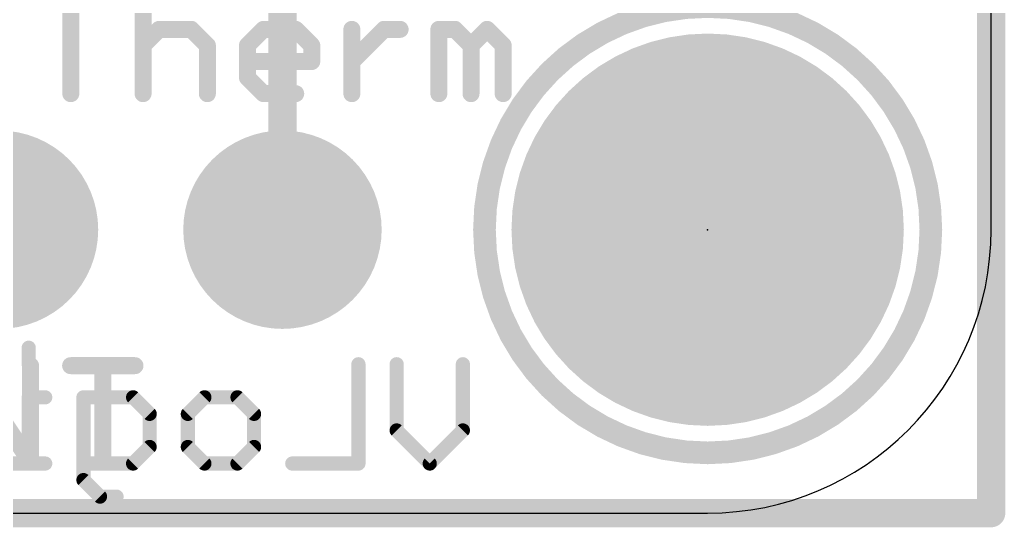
# Model space of a CAD drawing. Extents: x -0.1 to 25.5, y -0.1 to 20.4.
# Drawn here: x 16.7 to 25.53, y -0.13 to 4.42 of the extents above; entities that cross this region are included whole.
import ezdxf

# ---------------------------------------------------------------- set-up
doc = ezdxf.new("R2010")
doc.units = 0
for name, color, linetype in [('1', 12, 'CONTINUOUS'), ('16', 5, 'CONTINUOUS'), ('17', 110, 'CONTINUOUS'), ('20', 53, 'CONTINUOUS'), ('21', 40, 'CONTINUOUS'), ('22', 6, 'CONTINUOUS'), ('23', 40, 'CONTINUOUS')]:
    doc.layers.add(name, color=color, linetype=linetype)

# ---------------------------------------------------------------- blocks, each defined once
blk = doc.blocks.new('ROUNDP')
at = {"const_width": 0.5}
blk.add_lwpolyline([(0, -0.25, 1), (0, 0.25, 1), (0, -0.25)], format="xyb", dxfattribs=at)

msp = doc.modelspace()

# ---------------------------------------------------------------- linework, layer by layer
at = {"layer": '1', "const_width": 0.254}
for points in [[(25.4, 20.32), (25.4, 0)], [(19.05, 6.692), (19.05, 2.54)], [(25.4, 0), (0, 0)]]:
    msp.add_lwpolyline(points, dxfattribs=at)
at = {"layer": '1', "const_width": 0.127}
for points in [[(18.9865, 2.54, 1), (19.1135, 2.54)], [(25.4, -0.0635, 1), (25.4, 0.0635)], [(25.3365, 0, 1), (25.4635, 0)]]:
    msp.add_lwpolyline(points, format="xyb", dxfattribs=at)
at = {"layer": '16', "const_width": 0.254}
for points in [[(25.4, 20.32), (25.4, 0)], [(25.4, 0), (0, 0)]]:
    msp.add_lwpolyline(points, dxfattribs=at)
at = {"layer": '16', "const_width": 0.127}
for points in [[(25.4, -0.0635, 1), (25.4, 0.0635)], [(25.3365, 0, 1), (25.4635, 0)]]:
    msp.add_lwpolyline(points, format="xyb", dxfattribs=at)
at = {"layer": '20'}
for p, q in [((25.4, 2.54), (25.4, 17.78)), ((2.54, 0), (22.86, 0))]:
    msp.add_line(p, q, dxfattribs=at)
msp.add_arc((22.86, 2.54), 2.54, 270, 0, dxfattribs=at)
at = {"layer": '21', "const_width": 0.1524}
for points in [[(17.1535, 3.7592), (17.1535, 4.6235)], [(17.8009, 4.6235), (17.8009, 3.7592)], [(17.8009, 4.1914), (17.9449, 4.3354)], [(17.9449, 4.3354), (18.2331, 4.3354)], [(18.2331, 4.3354), (18.3771, 4.1914)], [(18.7364, 4.1914), (18.8805, 4.3354)], [(18.8805, 4.3354), (19.1686, 4.3354)], [(19.1686, 4.3354), (19.3126, 4.1914)], [(19.6719, 3.7592), (19.6719, 4.3354)], [(19.6719, 4.0473), (19.96, 4.3354)], [(19.96, 4.3354), (20.1041, 4.3354)], [(20.4515, 3.7592), (20.4515, 4.3354)], [(20.4515, 4.3354), (20.5956, 4.3354)], [(20.5956, 4.3354), (20.7396, 4.1914)], [(20.7396, 4.1914), (20.8837, 4.3354)], [(20.8837, 4.3354), (21.0277, 4.1914)], [(18.3771, 4.1914), (18.3771, 3.7592)], [(18.7364, 3.9033), (18.7364, 4.1914)], [(19.3126, 4.1914), (19.3126, 4.0473)], [(20.7396, 4.1914), (20.7396, 3.7592)], [(21.0277, 4.1914), (21.0277, 3.7592)], [(19.3126, 4.0473), (18.7364, 4.0473)], [(18.8805, 3.7592), (18.7364, 3.9033)], [(19.1686, 3.7592), (18.8805, 3.7592)], [(16.2165, 1.3215), (16.7927, 0.4572)], [(16.7927, 0.4572), (16.7927, 1.3215)], [(17.152, 1.3215), (17.7283, 1.3215)], [(17.4401, 0.4572), (17.4401, 1.3215)]]:
    msp.add_lwpolyline(points, dxfattribs=at)
at = {"layer": '21'}
for points, const_width in [([(22.86, 0.54, 1), (22.86, 4.54, 1), (22.86, 0.54)], 0.2032), ([(17.9449, 4.3735, 1), (17.9449, 4.2973)], 0.0762), ([(17.9719, 4.3085, 1), (17.918, 4.3624)], 0.0762), ([(18.26, 4.3624, 1), (18.2061, 4.3085)], 0.0762), ([(18.2331, 4.2973, 1), (18.2331, 4.3735)], 0.0762), ([(18.8805, 4.3735, 1), (18.8805, 4.2973)], 0.0762), ([(18.9074, 4.3085, 1), (18.8535, 4.3624)], 0.0762), ([(19.1955, 4.3624, 1), (19.1416, 4.3085)], 0.0762), ([(19.1686, 4.2973, 1), (19.1686, 4.3735)], 0.0762), ([(19.71, 4.3354, 1), (19.6338, 4.3354)], 0.0762), ([(19.96, 4.3735, 1), (19.96, 4.2973)], 0.0762), ([(19.987, 4.3085, 1), (19.9331, 4.3624)], 0.0762), ([(20.1041, 4.2973, 1), (20.1041, 4.3735)], 0.0762), ([(20.4896, 4.3354, 1), (20.4134, 4.3354)], 0.0762), ([(20.4515, 4.3735, 1), (20.4515, 4.2973)], 0.0762), ([(20.6225, 4.3624, 1), (20.5686, 4.3085)], 0.0762), ([(20.5956, 4.2973, 1), (20.5956, 4.3735)], 0.0762), ([(20.9106, 4.3624, 1), (20.8567, 4.3085)], 0.0762), ([(20.9106, 4.3085, 1), (20.8567, 4.3624)], 0.0762), ([(17.7739, 4.2183, 1), (17.8278, 4.1644)], 0.0762), ([(18.4152, 4.1914, 1), (18.339, 4.1914)], 0.0762), ([(18.3502, 4.1644, 1), (18.404, 4.2183)], 0.0762), ([(18.7745, 4.1914, 1), (18.6983, 4.1914)], 0.0762), ([(18.7095, 4.2183, 1), (18.7633, 4.1644)], 0.0762), ([(19.3507, 4.1914, 1), (19.2745, 4.1914)], 0.0762), ([(19.2857, 4.1644, 1), (19.3396, 4.2183)], 0.0762), ([(20.7777, 4.1914, 1), (20.7015, 4.1914)], 0.0762), ([(20.7127, 4.2183, 1), (20.7666, 4.1644)], 0.0762), ([(20.7127, 4.1644, 1), (20.7666, 4.2183)], 0.0762), ([(21.0658, 4.1914, 1), (20.9896, 4.1914)], 0.0762), ([(21.0008, 4.1644, 1), (21.0547, 4.2183)], 0.0762), ([(18.7364, 4.0854, 1), (18.7364, 4.0092)], 0.0762), ([(19.2745, 4.0473, 1), (19.3507, 4.0473)], 0.0762), ([(19.3126, 4.0092, 1), (19.3126, 4.0854)], 0.0762), ([(19.645, 4.0743, 1), (19.6989, 4.0204)], 0.0762), ([(18.7633, 3.9302, 1), (18.7095, 3.8763)], 0.0762), ([(18.6983, 3.9033, 1), (18.7745, 3.9033)], 0.0762), ([(18.8805, 3.7973, 1), (18.8805, 3.7211)], 0.0762), ([(18.8535, 3.7323, 1), (18.9074, 3.7861)], 0.0762), ([(19.1686, 3.7211, 1), (19.1686, 3.7973)], 0.0762), ([(17.1154, 3.7592, 1), (17.1916, 3.7592)], 0.0762), ([(17.7628, 3.7592, 1), (17.839, 3.7592)], 0.0762), ([(18.339, 3.7592, 1), (18.4152, 3.7592)], 0.0762), ([(19.6338, 3.7592, 1), (19.71, 3.7592)], 0.0762), ([(20.4134, 3.7592, 1), (20.4896, 3.7592)], 0.0762), ([(20.7015, 3.7592, 1), (20.7777, 3.7592)], 0.0762), ([(20.9896, 3.7592, 1), (21.0658, 3.7592)], 0.0762), ([(16.8308, 1.3215, 1), (16.7546, 1.3215)], 0.0762), ([(17.152, 1.3596, 1), (17.152, 1.2834)], 0.0762), ([(17.4782, 1.3215, 1), (17.402, 1.3215)], 0.0762), ([(17.7283, 1.2834, 1), (17.7283, 1.3596)], 0.0762), ([(16.7546, 0.4572, 1), (16.8308, 0.4572)], 0.0762), ([(16.761, 0.4361, 1), (16.8244, 0.4783)], 0.0762), ([(17.402, 0.4572, 1), (17.4782, 0.4572)], 0.0762)]:
    msp.add_lwpolyline(points, format="xyb", dxfattribs=dict(at, const_width=const_width))
at = {"layer": '22', "const_width": 0.127}
for points in [[(16.776, 1.4826), (16.776, 1.3343)], [(19.7309, 1.3343), (19.7309, 0.4445)], [(20.0732, 0.7411), (20.0732, 1.3343)], [(20.6664, 1.3343), (20.6664, 0.7411)], [(16.9243, 1.0377), (16.776, 1.0377)], [(16.776, 1.0377), (16.776, 0.4445)], [(17.2666, 0.2962), (17.2666, 1.0377)], [(17.2666, 1.0377), (17.7115, 1.0377)], [(17.7115, 1.0377), (17.8598, 0.8894)], [(18.2022, 0.8894), (18.3505, 1.0377)], [(18.3505, 1.0377), (18.647, 1.0377)], [(18.647, 1.0377), (18.7953, 0.8894)], [(17.8598, 0.8894), (17.8598, 0.5928)], [(18.2022, 0.5928), (18.2022, 0.8894)], [(18.7953, 0.8894), (18.7953, 0.5928)], [(20.3698, 0.4445), (20.0732, 0.7411)], [(20.6664, 0.7411), (20.3698, 0.4445)], [(17.8598, 0.5928), (17.7115, 0.4445)], [(18.3505, 0.4445), (18.2022, 0.5928)], [(18.7953, 0.5928), (18.647, 0.4445)], [(16.9243, 0.4445), (16.6277, 0.4445)], [(17.7115, 0.4445), (17.2666, 0.4445)], [(18.647, 0.4445), (18.3505, 0.4445)], [(19.7309, 0.4445), (19.1377, 0.4445)], [(17.4149, 0.1479), (17.2666, 0.2962)], [(17.5632, 0.1479), (17.4149, 0.1479)]]:
    msp.add_lwpolyline(points, dxfattribs=at)
at = {"layer": '22', "const_width": 0.0635}
for points in [[(16.8078, 1.4826, 1), (16.7443, 1.4826)], [(16.7443, 1.3343, 1), (16.8078, 1.3343)], [(19.7626, 1.3343, 1), (19.6991, 1.3343)], [(20.105, 1.3343, 1), (20.0415, 1.3343)], [(20.6981, 1.3343, 1), (20.6346, 1.3343)], [(16.8078, 1.0377, 1), (16.7443, 1.0377)], [(16.776, 1.0694, 1), (16.776, 1.0059)], [(16.9243, 1.0059, 1), (16.9243, 1.0694)], [(17.2984, 1.0377, 1), (17.2349, 1.0377)], [(17.2666, 1.0694, 1), (17.2666, 1.0059)], [(17.734, 1.0601, 1), (17.6891, 1.0152)], [(17.7115, 1.0059, 1), (17.7115, 1.0694)], [(18.3505, 1.0694, 1), (18.3505, 1.0059)], [(18.3729, 1.0152, 1), (18.328, 1.0601)], [(18.6695, 1.0601, 1), (18.6246, 1.0152)], [(18.647, 1.0059, 1), (18.647, 1.0694)], [(17.8916, 0.8894, 1), (17.8281, 0.8894)], [(17.8374, 0.8669, 1), (17.8823, 0.9118)], [(18.2339, 0.8894, 1), (18.1704, 0.8894)], [(18.1797, 0.9118, 1), (18.2246, 0.8669)], [(18.8271, 0.8894, 1), (18.7636, 0.8894)], [(18.7729, 0.8669, 1), (18.8178, 0.9118)], [(20.0957, 0.7635, 1), (20.0508, 0.7186)], [(20.6888, 0.7186, 1), (20.6439, 0.7635)], [(20.0415, 0.7411, 1), (20.105, 0.7411)], [(20.6346, 0.7411, 1), (20.6981, 0.7411)], [(17.8281, 0.5928, 1), (17.8916, 0.5928)], [(17.8823, 0.5703, 1), (17.8374, 0.6152)], [(18.2246, 0.6152, 1), (18.1797, 0.5703)], [(18.1704, 0.5928, 1), (18.2339, 0.5928)], [(18.7636, 0.5928, 1), (18.8271, 0.5928)], [(18.8178, 0.5703, 1), (18.7729, 0.6152)], [(16.7443, 0.4445, 1), (16.8078, 0.4445)], [(16.9243, 0.4128, 1), (16.9243, 0.4763)], [(17.2666, 0.4763, 1), (17.2666, 0.4128)], [(17.6891, 0.467, 1), (17.734, 0.422)], [(17.7115, 0.4128, 1), (17.7115, 0.4763)], [(18.3505, 0.4763, 1), (18.3505, 0.4128)], [(18.328, 0.422, 1), (18.3729, 0.467)], [(18.6246, 0.467, 1), (18.6695, 0.422)], [(18.647, 0.4128, 1), (18.647, 0.4763)], [(19.1377, 0.4763, 1), (19.1377, 0.4128)], [(19.6991, 0.4445, 1), (19.7626, 0.4445)], [(19.7309, 0.4128, 1), (19.7309, 0.4763)], [(20.3473, 0.467, 1), (20.3922, 0.422)], [(20.3473, 0.422, 1), (20.3922, 0.467)], [(17.2891, 0.3187, 1), (17.2442, 0.2738)], [(17.2349, 0.2962, 1), (17.2984, 0.2962)], [(17.4149, 0.1797, 1), (17.4149, 0.1162)], [(17.3925, 0.1255, 1), (17.4374, 0.1704)], [(17.5632, 0.1162, 1), (17.5632, 0.1797)]]:
    msp.add_lwpolyline(points, format="xyb", dxfattribs=at)
at = {"layer": '23'}
msp.add_point((22.86, 2.54), dxfattribs=at)

# ---------------------------------------------------------------- block references
at = {"layer": '17', "xscale": 3.516, "yscale": 3.516}
msp.add_blockref('ROUNDP', (22.86, 2.54), dxfattribs=at)
msp.add_blockref('ROUNDP', (22.86, 2.54), dxfattribs=at)
at = {"layer": '17', "xscale": 1.778, "yscale": 1.778, "rotation": 90}
for p in [(16.51, 2.54), (16.51, 2.54), (19.05, 2.54), (19.05, 2.54)]:
    msp.add_blockref('ROUNDP', p, dxfattribs=at)

doc.saveas('drawing.dxf')
